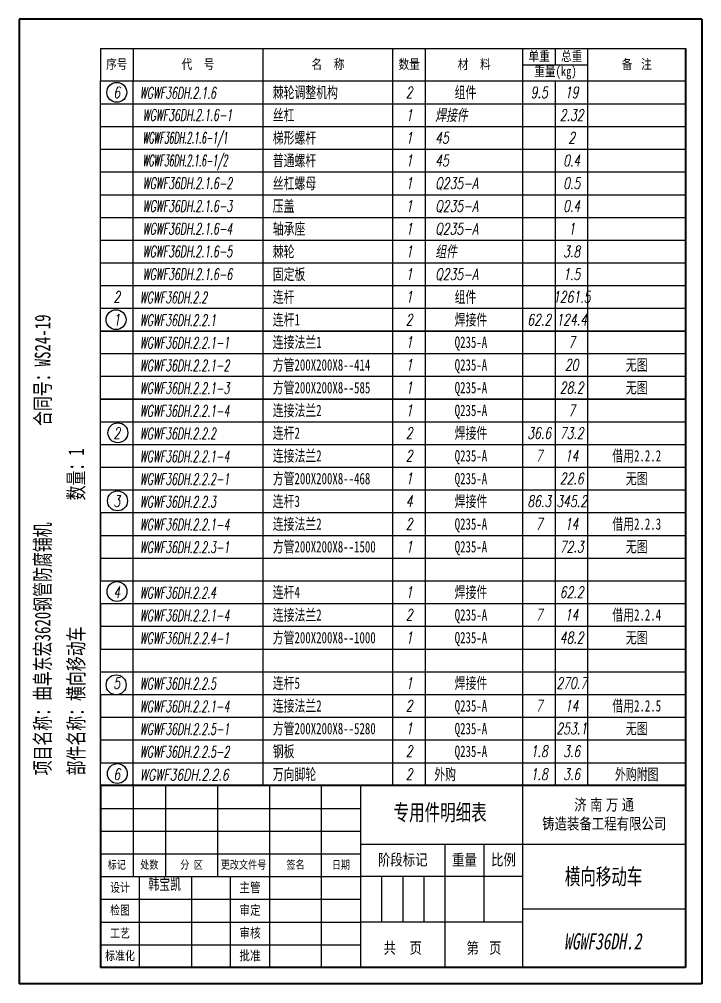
# Model space of a CAD drawing. Header units: millimetres. Extents: x 41246 to 169465, y -141938 to 36614.
# Drawn here: x 151200 to 156450, y -132359 to -124934 of the extents above; entities that cross this region are included whole.
import ezdxf
from ezdxf.enums import TextEntityAlignment as Align

# ---------------------------------------------------------------- set-up
doc = ezdxf.new("R2010")
doc.units = ezdxf.units.MM
doc.layers.add('S', color=7, linetype='Continuous', lineweight=35)
doc.layers.add('粗实线', color=7, linetype='Continuous', lineweight=40)
for name, color, linetype in [('标注层', 3, 'Continuous'), ('标注线', 3, 'Continuous'), ('细实线', 4, 'Continuous')]:
    doc.layers.add(name, color=color, linetype=linetype)
doc.styles.get("Standard").update_dxf_attribs({"font": '', "width": 0.8})
doc.styles.add('文字', font='', dxfattribs={"width": 0.7})
doc.styles.add('标注', font='italic.shx', dxfattribs={"width": 0.7, "bigfont": 'AllInOneBig.shx'})
doc.styles.get('Standard').set_extended_font_data('SimSun')
doc.styles.get('文字').set_extended_font_data('SimSun')

# ---------------------------------------------------------------- blocks, each defined once
blk = doc.blocks.new('明细表头')
for p, q in [((0, 10), (180, 10)), ((0, 10), (0, 0)), ((10, 10), (10, 0)), ((50, 0), (50, 10)), ((90, 0), (90, 10)), ((100, 0), (100, 10)), ((130, 0), (130, 10)), ((140, 5), (140, 10)), ((150, 0), (150, 10)), ((180, 10), (180, 0)), ((130, 5), (150, 5)), ((0, 0), (180, 0))]:
    blk.add_line(p, q)
at = {"char_height": 3, "attachment_point": 5}
for s, insert in [('{\\f\uffbfﾬￌﾣﾤ_GB2312|b0|i0|c134|p49;单重}', (135, 7.5)), ('{\\f\uffbfﾬￌﾣﾤ_GB2312|b0|i0|c134|p49;总重}', (145, 7.5)), ('{\\f\uffbfﾬￌﾣﾤ_GB2312|b0|i0|c134|p49;序号}', (5, 5)), ('{\\f\uffbfﾬￌﾣﾤ_GB2312|b0|i0|c134|p49;代    号}', (30, 5)), ('{\\f\uffbfﾬￌﾣﾤ_GB2312|b0|i0|c134|p49;名    称}', (70, 5)), ('{\\f\uffbfﾬￌﾣﾤ_GB2312|b0|i0|c134|p49;数量}', (95, 5)), ('{\\f\uffbfﾬￌﾣﾤ_GB2312|b0|i0|c134|p49;材    料}', (115, 5)), ('{\\f\uffbfﾬￌﾣﾤ_GB2312|b0|i0|c134|p49;备   注}', (165, 5)), ('{\\f\uffbfﾬￌﾣﾤ_GB2312|b0|i0|c134|p49;重量}(kg)', (140, 2.5))]:
    blk.add_mtext(s, dxfattribs=dict(at, insert=insert))
blk = doc.blocks.new('图栏')
at = {"layer": '粗实线'}
for p, q in [((0, 56), (-180, 56)), ((-180, 56), (-180, 0))]:
    blk.add_line(p, q, dxfattribs=at)
at = {"layer": '细实线'}
for p, q in [((-170, 56), (-170, 28)), ((-160, 56), (-160, 28)), ((-144, 56), (-144, 28)), ((-128, 56), (-128, 0)), ((-112, 0), (-112, 56)), ((-100, 56), (-100, 0)), ((-50, 0), (-50, 56)), ((-180, 49), (-100, 49)), ((-180, 42), (-100, 42)), ((-100, 38), (-50, 38)), ((-74, 38), (-74, 0)), ((-62, 38), (-62, 14)), ((-50, 38), (0, 38)), ((-180, 35), (-100, 35)), ((-180, 28), (-100, 28)), ((-168, 0), (-168, 28)), ((-152, 28), (-152, 0)), ((-140, 0), (-140, 28)), ((-50, 28), (-100, 28)), ((-93.5, 28), (-93.5, 14)), ((-87, 28), (-87, 14)), ((-80.5, 28), (-80.5, 14)), ((-180, 21), (-100, 21)), ((0, 18), (-50, 18)), ((-180, 14), (-100, 14)), ((-50, 14), (-100, 14)), ((-50, 0), (-50, 9)), ((-180, 7), (-100, 7))]:
    blk.add_line(p, q, dxfattribs=at)
at = {"insert": (-165.27, 27.41), "char_height": 3.5, "width": 10.6759, "attachment_point": 1, "style": '文字'}
blk.add_mtext('韩宝凯', dxfattribs=at)
at = {"layer": '细实线', "attachment_point": 5}
for s, insert, char_height, width in [('{\\f\uffbfﾬￌﾣﾤ_GB2312|b0|i0|c134|p49;济 南 万 通\\P铸造装备工程有限公司}', (-25, 47), 3.5, 50), ('{\\f\uffbfﾬￌﾣﾤ_GB2312|b0|i0|c134|p49;标记}', (-175, 31.5), 2.5, 15), ('处数', (-165, 31.5), 2.5, 15), ('分 区', (-152, 31.5), 2.5, 15), ('{\\f\uffbfﾬￌﾣﾤ_GB2312|b0|i0|c134|p49;签名}', (-120, 31.5), 2.5, 15), ('{\\f\uffbfﾬￌﾣﾤ_GB2312|b0|i0|c134|p49;日期}', (-106, 31.5), 2.5, 15), ('{\\f\uffbfﾬￌﾣﾤ_GB2312|b0|i0|c134|p49;阶段标记}', (-87, 33), 3.5, 26), ('{\\f\uffbfﾬￌﾣﾤ_GB2312|b0|i0|c134|p49;重量}', (-68, 33), 3.5, 12), ('比例', (-56, 33), 3.5, 12), ('{\\f\uffbfﾬￌﾣﾤ_GB2312|b0|i0|c134|p49;设计}', (-174, 24.5), 2.8, 10), ('{\\f\uffbfﾬￌﾣﾤ_GB2312|b0|i0|c134|p49;主管}', (-134, 24.5), 3, 10), ('{\\f\uffbfﾬￌﾣﾤ_GB2312|b0|i0|c134|p49;检图}', (-174, 17.5), 2.8, 10), ('{\\f\uffbfﾬￌﾣﾤ_GB2312|b0|i0|c134|p49;审定}', (-134, 17.5), 3, 10), ('{\\f\uffbfﾬￌﾣﾤ_GB2312|b0|i0|c134|p49;工艺}', (-174, 10.5), 2.8, 10), ('{\\f\uffbfﾬￌﾣﾤ_GB2312|b0|i0|c134|p49;审核}', (-134, 10.5), 3, 10), ('{\\f\uffbfﾬￌﾣﾤ_GB2312|b0|i0|c134|p49;共    页}', (-87, 5.82), 3.5, 26), ('{\\f\uffbfﾬￌﾣﾤ_GB2312|b0|i0|c134|p49;第   页}', (-62, 5.82), 3.5, 24), ('{\\fￋￎￌﾣﾤ|b0|i0|c134|p2;标准化}', (-174, 3.5), 2.8, 10), ('{\\f\uffbfﾬￌﾣﾤ_GB2312|b0|i0|c134|p49;批准}', (-134, 3.5), 3, 10)]:
    blk.add_mtext(s, dxfattribs=dict(at, insert=insert, char_height=char_height, width=width))
at = {"layer": '细实线', "insert": (-136, 31.5), "char_height": 2.5, "width": 15, "attachment_point": 5, "line_spacing_factor": 0.8}
blk.add_mtext('{\\fￋￎￌﾣﾤ|b0|i0|c134|p2;更改文件号}', dxfattribs=at)
at = {"layer": '细实线', "width": 0.8, "flags": 8}
for tag, height, p in [('Q', 5, (-75.13, 47.19)), ('名称', 5, (-25.19, 28)), ('姓名', 3, (-159.93, 24.36)), ('DATA', 3, (-146.06, 24.09)), ('KG', 3.5, (-68.19, 21.34)), ('Y', 3.5, (-55.74, 20.78)), ('姓名', 3, (-159.93, 17.36)), ('DATA', 3, (-146.06, 17.09)), ('姓名', 3, (-119.93, 10.36)), ('DATA', 3, (-106.06, 10.09)), ('N', 7, (-25.47, 8.06)), ('Z', 3.5, (-87.28, 5.59)), ('X', 3.5, (-62.27, 5.8)), ('姓名', 3, (-119.93, 3.36)), ('DATA', 3, (-106.06, 3.09))]:
    blk.add_attdef(tag, text='', height=height, dxfattribs=at).set_placement(p, align=Align.MIDDLE_CENTER)
blk = doc.blocks.new('明细表')
for p, q in [((0, 7), (180, 7)), ((0, 0), (0, 7)), ((10, 0), (10, 7)), ((50, 0), (50, 7)), ((90, 0), (90, 7)), ((100, 0), (100, 7)), ((130, 0), (130, 7)), ((140, 0), (140, 7)), ((150, 0), (150, 7)), ((180, 0), (180, 7)), ((0, 0), (180, 0))]:
    blk.add_line(p, q)
at = {"width": 0.7, "flags": 8}
for tag, style, p in [('1', '标注', (5, 3.5)), ('4', '标注', (95, 3.5)), ('6', '标注', (135, 3.5)), ('7', '标注', (145, 3.5)), ('8', '文字', (165, 3.5))]:
    blk.add_attdef(tag, text='', height=3.5, dxfattribs=dict(at, style=style)).set_placement(p, align=Align.MIDDLE_CENTER)
at = {"color": 141, "flags": 8}
for tag, style, width, p in [('2', '标注', 0.6, (13, 3.5)), ('3', '文字', 0.7, (53, 3.5)), ('5', '标注', 0.7, (103, 3.5))]:
    blk.add_attdef(tag, text='', height=3.5, dxfattribs=dict(at, style=style, width=width)).set_placement(p, align=Align.MIDDLE_LEFT)

msp = doc.modelspace()

# ---------------------------------------------------------------- linework, layer by layer
at = {"layer": 'S'}
msp.add_line((156324.5, -128734.3), (156324.5, -129784.3), dxfattribs=at)
at = {"layer": '标注层'}
for p, q in [((151824.6, -130834.3), (151824.6, -125409.3)), ((156324.5, -130659.3), (156324.5, -130134.3))]:
    msp.add_line(p, q, dxfattribs=at)
at = {"layer": '标注线'}
for centre in [(151949.6, -125496.8), (151944, -127247.1), (151958.1, -128117.5), (151955.1, -128641.9), (151951.2, -129339.7), (151944.8, -130058.1), (151954.1, -130741.5)]:
    msp.add_circle(centre, 76.6, dxfattribs=at)
at = {"layer": '粗实线'}
for p, q in [((156449.6, -124934.3), (151199.6, -124934.3)), ((151199.6, -124934.3), (151199.6, -132359.3)), ((156449.6, -124934.3), (156449.6, -132359.3)), ((156449.6, -124934.3), (156449.6, -132359.3)), ((156449.6, -124934.3), (156449.6, -132359.3)), ((156324.6, -125159.3), (156324.6, -132234.3)), ((156324.6, -132234.3), (151824.6, -132234.3)), ((156449.6, -132359.3), (151199.6, -132359.3))]:
    msp.add_line(p, q, dxfattribs=at)
at = {"layer": '细实线'}
for p, q in [((151824.6, -128734.3), (151824.6, -129259.3)), ((151824.6, -128734.3), (151824.6, -129259.3)), ((151824.6, -129434.3), (151824.6, -129784.3)), ((151824.6, -129434.3), (151824.6, -129784.3)), ((151824.5, -130134.3), (151824.5, -130659.3)), ((151824.5, -130134.3), (151824.5, -130659.3))]:
    msp.add_line(p, q, dxfattribs=at)

# ---------------------------------------------------------------- block references
at = {"layer": '标注层', "xscale": 25, "yscale": 25, "zscale": 25}
msp.add_blockref('明细表头', (151824.6, -125409.3), dxfattribs=at)
at = {"layer": '标注层'}
ref = msp.add_blockref('图栏', (156324.6, -132234.3), dxfattribs=dict(at, xscale=25, yscale=25, zscale=25))
ref.add_attrib('名称', '横向移动车', dxfattribs={"layer": '细实线', "height": 125, "style": '文字', "oblique": 0.17453, "width": 0.7, "flags": 8}).set_placement((155694.7, -131534.3), align=Align.MIDDLE_CENTER)
ref.add_attrib('N', 'WGWF36DH.2', dxfattribs={"layer": '细实线', "height": 125, "style": '文字', "oblique": 10, "width": 0.7, "flags": 8}).set_placement((155687.8, -132032.8), align=Align.MIDDLE_CENTER)
ref.add_attrib('材料', '专用件明细表', dxfattribs={"layer": '细实线', "height": 125, "style": '文字', "oblique": 0.17453, "width": 0.7, "flags": 8}).set_placement((154437.2, -131040.2), align=Align.MIDDLE_CENTER)
at = {"layer": '标注线'}
ref = msp.add_blockref('明细表', (151824.6, -125584.3), dxfattribs=dict(at, xscale=24.99999999999974, yscale=24.99999999999974, zscale=24.99999999999974))
ref.add_attrib('1', '6', dxfattribs={"layer": '0', "height": 87.5, "style": '标注', "width": 0.7, "flags": 8}).set_placement((151949.6, -125496.8), align=Align.MIDDLE_CENTER)
ref.add_attrib('2', 'WGWF36DH.2.1.6', dxfattribs={"layer": '0', "color": 141, "height": 87.5, "style": '标注', "width": 0.6, "flags": 8}).set_placement((152127.7, -125501), align=Align.MIDDLE_LEFT)
ref.add_attrib('3', '棘轮调整机构', dxfattribs={"layer": '0', "color": 141, "height": 87.5, "style": '文字', "width": 0.7, "flags": 8}).set_placement((153149.6, -125496.8), align=Align.MIDDLE_LEFT)
ref.add_attrib('4', '2', dxfattribs={"layer": '0', "height": 87.5, "style": '标注', "width": 0.7, "flags": 8}).set_placement((154199.6, -125496.8), align=Align.MIDDLE_CENTER)
ref.add_attrib('5', '组件', dxfattribs={"layer": '0', "color": 141, "height": 87.5, "style": '文字', "width": 0.7, "flags": 8}).set_placement((154549.1, -125496.8), align=Align.MIDDLE_LEFT)
ref.add_attrib('6', '9.5', dxfattribs={"layer": '0', "height": 87.5, "style": '标注', "width": 0.7, "flags": 8}).set_placement((155199.6, -125496.8), align=Align.MIDDLE_CENTER)
ref.add_attrib('7', '19', dxfattribs={"layer": '0', "height": 87.5, "style": '标注', "width": 0.7, "flags": 8}).set_placement((155449.6, -125496.8), align=Align.MIDDLE_CENTER)
ref = msp.add_blockref('明细表', (151824.6, -127159.6), dxfattribs=dict(at, xscale=24.99999992873444, yscale=24.99999992873444, zscale=24.99999992873444))
ref.add_attrib('1', '2', dxfattribs={"layer": '0', "height": 87.5, "style": '标注', "width": 0.7, "flags": 8}).set_placement((151949.6, -127072.1), align=Align.MIDDLE_CENTER)
ref.add_attrib('2', 'WGWF36DH.2.2', dxfattribs={"layer": '0', "color": 141, "height": 87.5, "style": '标注', "width": 0.6, "flags": 8}).set_placement((152127.7, -127076.4), align=Align.MIDDLE_LEFT)
ref.add_attrib('3', '连杆', dxfattribs={"layer": '0', "color": 141, "height": 87.5, "style": '文字', "width": 0.7, "flags": 8}).set_placement((153149.6, -127072.1), align=Align.MIDDLE_LEFT)
ref.add_attrib('4', '1', dxfattribs={"layer": '0', "height": 87.5, "style": '标注', "width": 0.7, "flags": 8}).set_placement((154199.6, -127072.1), align=Align.MIDDLE_CENTER)
ref.add_attrib('5', '组件', dxfattribs={"layer": '0', "color": 141, "height": 87.5, "style": '文字', "width": 0.7, "flags": 8}).set_placement((154549.1, -127072.1), align=Align.MIDDLE_LEFT)
ref.add_attrib('7', '1261.5', dxfattribs={"layer": '0', "height": 87.5, "style": '标注', "width": 0.7, "flags": 8}).set_placement((155449.6, -127072.1), align=Align.MIDDLE_CENTER)
ref = msp.add_blockref('明细表', (151824.6, -127334.6), dxfattribs=dict(at, xscale=24.99987500061979, yscale=24.99987500061979, zscale=24.99987500061979))
ref.add_attrib('1', '1', dxfattribs={"layer": '0', "height": 87.5, "style": '标注', "width": 0.7, "flags": 8}).set_placement((151949.6, -127247.1), align=Align.MIDDLE_CENTER)
ref.add_attrib('2', 'WGWF36DH.2.2.1', dxfattribs={"layer": '0', "color": 141, "height": 87.5, "style": '标注', "width": 0.6, "flags": 8}).set_placement((152127.7, -127251.4), align=Align.MIDDLE_LEFT)
ref.add_attrib('3', '连杆1', dxfattribs={"layer": '0', "color": 141, "height": 87.5, "style": '文字', "width": 0.7, "flags": 8}).set_placement((153149.6, -127247.1), align=Align.MIDDLE_LEFT)
ref.add_attrib('4', '2', dxfattribs={"layer": '0', "height": 87.5, "style": '标注', "width": 0.7, "flags": 8}).set_placement((154199.6, -127247.1), align=Align.MIDDLE_CENTER)
ref.add_attrib('5', '焊接件', dxfattribs={"layer": '0', "color": 141, "height": 87.5, "style": '文字', "width": 0.7, "flags": 8}).set_placement((154549.1, -127247.1), align=Align.MIDDLE_LEFT)
ref.add_attrib('6', '62.2', dxfattribs={"layer": '0', "height": 87.5, "style": '标注', "width": 0.7, "flags": 8}).set_placement((155199.6, -127247.1), align=Align.MIDDLE_CENTER)
ref.add_attrib('7', '124.4', dxfattribs={"layer": '0', "height": 87.5, "style": '标注', "width": 0.7, "flags": 8}).set_placement((155449.6, -127247.1), align=Align.MIDDLE_CENTER)
ref = msp.add_blockref('明细表', (151824.5, -127507.8), dxfattribs=dict(at, xscale=25.00000000000046, yscale=25.00000000000046, zscale=25.00000000000046))
ref.add_attrib('2', 'WGWF36DH.2.2.1-1', dxfattribs={"layer": '0', "color": 141, "height": 87.5, "style": '标注', "width": 0.6, "flags": 8}).set_placement((152127.7, -127424.6), align=Align.MIDDLE_LEFT)
ref.add_attrib('3', '连接法兰1', dxfattribs={"layer": '0', "color": 141, "height": 87.5, "style": '文字', "width": 0.7, "flags": 8}).set_placement((153149.5, -127420.3), align=Align.MIDDLE_LEFT)
ref.add_attrib('4', '1', dxfattribs={"layer": '0', "height": 87.5, "style": '标注', "width": 0.7, "flags": 8}).set_placement((154199.5, -127420.3), align=Align.MIDDLE_CENTER)
ref.add_attrib('5', 'Q235-A', dxfattribs={"layer": '0', "color": 141, "height": 87.5, "style": '文字', "width": 0.7, "flags": 8}).set_placement((154549.1, -127420.3), align=Align.MIDDLE_LEFT)
ref.add_attrib('7', '7', dxfattribs={"layer": '0', "height": 87.5, "style": '标注', "width": 0.7, "flags": 8}).set_placement((155449.5, -127420.3), align=Align.MIDDLE_CENTER)
ref = msp.add_blockref('明细表', (151824.5, -127682.8), dxfattribs=dict(at, xscale=25.00000000000046, yscale=25.00000000000046, zscale=25.00000000000046))
ref.add_attrib('2', 'WGWF36DH.2.2.1-2', dxfattribs={"layer": '0', "color": 141, "height": 87.5, "style": '标注', "width": 0.6, "flags": 8}).set_placement((152127.7, -127599.6), align=Align.MIDDLE_LEFT)
ref.add_attrib('3', '方管200X200X8--414', dxfattribs={"layer": '0', "color": 141, "height": 87.5, "style": '文字', "width": 0.7, "flags": 8}).set_placement((153149.5, -127595.3), align=Align.MIDDLE_LEFT)
ref.add_attrib('4', '1', dxfattribs={"layer": '0', "height": 87.5, "style": '标注', "width": 0.7, "flags": 8}).set_placement((154199.5, -127595.3), align=Align.MIDDLE_CENTER)
ref.add_attrib('5', 'Q235-A', dxfattribs={"layer": '0', "color": 141, "height": 87.5, "style": '文字', "width": 0.7, "flags": 8}).set_placement((154549.1, -127595.3), align=Align.MIDDLE_LEFT)
ref.add_attrib('7', '20', dxfattribs={"layer": '0', "height": 87.5, "style": '标注', "width": 0.7, "flags": 8}).set_placement((155449.5, -127595.3), align=Align.MIDDLE_CENTER)
ref.add_attrib('8', '无图', dxfattribs={"layer": '0', "height": 87.5, "style": '文字', "width": 0.7, "flags": 8}).set_placement((155949.5, -127595.3), align=Align.MIDDLE_CENTER)
ref = msp.add_blockref('明细表', (151824.6, -127857.8), dxfattribs=dict(at, xscale=25.00000000000046, yscale=25.00000000000046, zscale=25.00000000000046))
ref.add_attrib('2', 'WGWF36DH.2.2.1-3', dxfattribs={"layer": '0', "color": 141, "height": 87.5, "style": '标注', "width": 0.6, "flags": 8}).set_placement((152127.7, -127774.6), align=Align.MIDDLE_LEFT)
ref.add_attrib('3', '方管200X200X8--585', dxfattribs={"layer": '0', "color": 141, "height": 87.5, "style": '文字', "width": 0.7, "flags": 8}).set_placement((153149.6, -127770.3), align=Align.MIDDLE_LEFT)
ref.add_attrib('4', '1', dxfattribs={"layer": '0', "height": 87.5, "style": '标注', "width": 0.7, "flags": 8}).set_placement((154199.6, -127770.3), align=Align.MIDDLE_CENTER)
ref.add_attrib('5', 'Q235-A', dxfattribs={"layer": '0', "color": 141, "height": 87.5, "style": '文字', "width": 0.7, "flags": 8}).set_placement((154549.1, -127770.3), align=Align.MIDDLE_LEFT)
ref.add_attrib('7', '28.2', dxfattribs={"layer": '0', "height": 87.5, "style": '标注', "width": 0.7, "flags": 8}).set_placement((155449.6, -127770.3), align=Align.MIDDLE_CENTER)
ref.add_attrib('8', '无图', dxfattribs={"layer": '0', "height": 87.5, "style": '文字', "width": 0.7, "flags": 8}).set_placement((155949.6, -127770.3), align=Align.MIDDLE_CENTER)
ref = msp.add_blockref('明细表', (151824.6, -128032.8), dxfattribs=dict(at, xscale=24.99999999999999, yscale=24.99999999999999, zscale=24.99999999999999))
ref.add_attrib('2', 'WGWF36DH.2.2.1-4', dxfattribs={"layer": '0', "color": 141, "height": 87.5, "style": '标注', "width": 0.6, "flags": 8}).set_placement((152127.7, -127949.6), align=Align.MIDDLE_LEFT)
ref.add_attrib('3', '连接法兰2', dxfattribs={"layer": '0', "color": 141, "height": 87.5, "style": '文字', "width": 0.7, "flags": 8}).set_placement((153149.6, -127945.3), align=Align.MIDDLE_LEFT)
ref.add_attrib('4', '1', dxfattribs={"layer": '0', "height": 87.5, "style": '标注', "width": 0.7, "flags": 8}).set_placement((154199.6, -127945.3), align=Align.MIDDLE_CENTER)
ref.add_attrib('5', 'Q235-A', dxfattribs={"layer": '0', "color": 141, "height": 87.5, "style": '文字', "width": 0.7, "flags": 8}).set_placement((154549.1, -127945.3), align=Align.MIDDLE_LEFT)
ref.add_attrib('7', '7', dxfattribs={"layer": '0', "height": 87.5, "style": '标注', "width": 0.7, "flags": 8}).set_placement((155449.6, -127945.3), align=Align.MIDDLE_CENTER)
ref = msp.add_blockref('明细表', (151824.6, -128207.5), dxfattribs=dict(at, xscale=24.99987500061979, yscale=24.99987500061979, zscale=24.99987500061979))
ref.add_attrib('1', '2', dxfattribs={"layer": '0', "height": 87.5, "style": '标注', "width": 0.7, "flags": 8}).set_placement((151949.6, -128120), align=Align.MIDDLE_CENTER)
ref.add_attrib('2', 'WGWF36DH.2.2.2', dxfattribs={"layer": '0', "color": 141, "height": 87.5, "style": '标注', "width": 0.6, "flags": 8}).set_placement((152127.7, -128124.2), align=Align.MIDDLE_LEFT)
ref.add_attrib('3', '连杆2', dxfattribs={"layer": '0', "color": 141, "height": 87.5, "style": '文字', "width": 0.7, "flags": 8}).set_placement((153149.6, -128120), align=Align.MIDDLE_LEFT)
ref.add_attrib('4', '2', dxfattribs={"layer": '0', "height": 87.5, "style": '标注', "width": 0.7, "flags": 8}).set_placement((154199.6, -128120), align=Align.MIDDLE_CENTER)
ref.add_attrib('5', '焊接件', dxfattribs={"layer": '0', "color": 141, "height": 87.5, "style": '文字', "width": 0.7, "flags": 8}).set_placement((154549.1, -128120), align=Align.MIDDLE_LEFT)
ref.add_attrib('6', '36.6', dxfattribs={"layer": '0', "height": 87.5, "style": '标注', "width": 0.7, "flags": 8}).set_placement((155199.6, -128120), align=Align.MIDDLE_CENTER)
ref.add_attrib('7', '73.2', dxfattribs={"layer": '0', "height": 87.5, "style": '标注', "width": 0.7, "flags": 8}).set_placement((155449.6, -128120), align=Align.MIDDLE_CENTER)
ref = msp.add_blockref('明细表', (151824.6, -128382.5), dxfattribs=dict(at, xscale=24.99987500061979, yscale=24.99987500061979, zscale=24.99987500061979))
ref.add_attrib('2', 'WGWF36DH.2.2.1-4', dxfattribs={"layer": '0', "color": 141, "height": 87.5, "style": '标注', "width": 0.6, "flags": 8}).set_placement((152127.7, -128299.2), align=Align.MIDDLE_LEFT)
ref.add_attrib('3', '连接法兰2', dxfattribs={"layer": '0', "color": 141, "height": 87.5, "style": '文字', "width": 0.7, "flags": 8}).set_placement((153149.6, -128295), align=Align.MIDDLE_LEFT)
ref.add_attrib('4', '2', dxfattribs={"layer": '0', "height": 87.5, "style": '标注', "width": 0.7, "flags": 8}).set_placement((154199.6, -128295), align=Align.MIDDLE_CENTER)
ref.add_attrib('5', 'Q235-A', dxfattribs={"layer": '0', "color": 141, "height": 87.5, "style": '文字', "width": 0.7, "flags": 8}).set_placement((154549.1, -128295), align=Align.MIDDLE_LEFT)
ref.add_attrib('6', '7', dxfattribs={"layer": '0', "height": 87.5, "style": '标注', "width": 0.7, "flags": 8}).set_placement((155199.6, -128295), align=Align.MIDDLE_CENTER)
ref.add_attrib('7', '14', dxfattribs={"layer": '0', "height": 87.5, "style": '标注', "width": 0.7, "flags": 8}).set_placement((155449.6, -128295), align=Align.MIDDLE_CENTER)
ref.add_attrib('8', '借用2.2.2', dxfattribs={"layer": '0', "height": 87.5, "style": '文字', "width": 0.7, "flags": 8}).set_placement((155949.6, -128295), align=Align.MIDDLE_CENTER)
ref = msp.add_blockref('明细表', (151824.6, -128557.5), dxfattribs=dict(at, xscale=24.99987500061979, yscale=24.99987500061979, zscale=24.99987500061979))
ref.add_attrib('2', 'WGWF36DH.2.2.2-1', dxfattribs={"layer": '0', "color": 141, "height": 87.5, "style": '标注', "width": 0.6, "flags": 8}).set_placement((152127.7, -128474.2), align=Align.MIDDLE_LEFT)
ref.add_attrib('3', '方管200X200X8--468', dxfattribs={"layer": '0', "color": 141, "height": 87.5, "style": '文字', "width": 0.7, "flags": 8}).set_placement((153149.6, -128470), align=Align.MIDDLE_LEFT)
ref.add_attrib('4', '1', dxfattribs={"layer": '0', "height": 87.5, "style": '标注', "width": 0.7, "flags": 8}).set_placement((154199.6, -128470), align=Align.MIDDLE_CENTER)
ref.add_attrib('5', 'Q235-A', dxfattribs={"layer": '0', "color": 141, "height": 87.5, "style": '文字', "width": 0.7, "flags": 8}).set_placement((154549.1, -128470), align=Align.MIDDLE_LEFT)
ref.add_attrib('7', '22.6', dxfattribs={"layer": '0', "height": 87.5, "style": '标注', "width": 0.7, "flags": 8}).set_placement((155449.6, -128470), align=Align.MIDDLE_CENTER)
ref.add_attrib('8', '无图', dxfattribs={"layer": '0', "height": 87.5, "style": '文字', "width": 0.7, "flags": 8}).set_placement((155949.6, -128470), align=Align.MIDDLE_CENTER)
ref = msp.add_blockref('明细表', (151824.6, -128732.5), dxfattribs=dict(at, xscale=24.99987500061979, yscale=24.99987500061979, zscale=24.99987500061979))
ref.add_attrib('1', '3', dxfattribs={"layer": '0', "height": 87.5, "style": '标注', "width": 0.7, "flags": 8}).set_placement((151949.6, -128645), align=Align.MIDDLE_CENTER)
ref.add_attrib('2', 'WGWF36DH.2.2.3', dxfattribs={"layer": '0', "color": 141, "height": 87.5, "style": '标注', "width": 0.6, "flags": 8}).set_placement((152127.7, -128649.2), align=Align.MIDDLE_LEFT)
ref.add_attrib('3', '连杆3', dxfattribs={"layer": '0', "color": 141, "height": 87.5, "style": '文字', "width": 0.7, "flags": 8}).set_placement((153149.6, -128645), align=Align.MIDDLE_LEFT)
ref.add_attrib('4', '4', dxfattribs={"layer": '0', "height": 87.5, "style": '标注', "width": 0.7, "flags": 8}).set_placement((154199.6, -128645), align=Align.MIDDLE_CENTER)
ref.add_attrib('5', '焊接件', dxfattribs={"layer": '0', "color": 141, "height": 87.5, "style": '文字', "width": 0.7, "flags": 8}).set_placement((154549.1, -128645), align=Align.MIDDLE_LEFT)
ref.add_attrib('6', '86.3', dxfattribs={"layer": '0', "height": 87.5, "style": '标注', "width": 0.7, "flags": 8}).set_placement((155199.6, -128645), align=Align.MIDDLE_CENTER)
ref.add_attrib('7', '345.2', dxfattribs={"layer": '0', "height": 87.5, "style": '标注', "width": 0.7, "flags": 8}).set_placement((155449.6, -128645), align=Align.MIDDLE_CENTER)
ref = msp.add_blockref('明细表', (151824.6, -128907.5), dxfattribs=dict(at, xscale=24.99987500061979, yscale=24.99987500061979, zscale=24.99987500061979))
ref.add_attrib('2', 'WGWF36DH.2.2.1-4', dxfattribs={"layer": '0', "color": 141, "height": 87.5, "style": '标注', "width": 0.6, "flags": 8}).set_placement((152127.7, -128824.2), align=Align.MIDDLE_LEFT)
ref.add_attrib('3', '连接法兰2', dxfattribs={"layer": '0', "color": 141, "height": 87.5, "style": '文字', "width": 0.7, "flags": 8}).set_placement((153149.6, -128820), align=Align.MIDDLE_LEFT)
ref.add_attrib('4', '2', dxfattribs={"layer": '0', "height": 87.5, "style": '标注', "width": 0.7, "flags": 8}).set_placement((154199.6, -128820), align=Align.MIDDLE_CENTER)
ref.add_attrib('5', 'Q235-A', dxfattribs={"layer": '0', "color": 141, "height": 87.5, "style": '文字', "width": 0.7, "flags": 8}).set_placement((154549.1, -128820), align=Align.MIDDLE_LEFT)
ref.add_attrib('6', '7', dxfattribs={"layer": '0', "height": 87.5, "style": '标注', "width": 0.7, "flags": 8}).set_placement((155199.6, -128820), align=Align.MIDDLE_CENTER)
ref.add_attrib('7', '14', dxfattribs={"layer": '0', "height": 87.5, "style": '标注', "width": 0.7, "flags": 8}).set_placement((155449.6, -128820), align=Align.MIDDLE_CENTER)
ref.add_attrib('8', '借用2.2.3', dxfattribs={"layer": '0', "height": 87.5, "style": '文字', "width": 0.7, "flags": 8}).set_placement((155949.6, -128820), align=Align.MIDDLE_CENTER)
ref = msp.add_blockref('明细表', (151824.6, -129082.5), dxfattribs=dict(at, xscale=24.99987500061979, yscale=24.99987500061979, zscale=24.99987500061979))
ref.add_attrib('2', 'WGWF36DH.2.2.3-1', dxfattribs={"layer": '0', "color": 141, "height": 87.5, "style": '标注', "width": 0.6, "flags": 8}).set_placement((152127.7, -128999.2), align=Align.MIDDLE_LEFT)
ref.add_attrib('3', '方管200X200X8--1500', dxfattribs={"layer": '0', "color": 141, "height": 87.5, "style": '文字', "width": 0.7, "flags": 8}).set_placement((153149.6, -128995), align=Align.MIDDLE_LEFT)
ref.add_attrib('4', '1', dxfattribs={"layer": '0', "height": 87.5, "style": '标注', "width": 0.7, "flags": 8}).set_placement((154199.6, -128995), align=Align.MIDDLE_CENTER)
ref.add_attrib('5', 'Q235-A', dxfattribs={"layer": '0', "color": 141, "height": 87.5, "style": '文字', "width": 0.7, "flags": 8}).set_placement((154549.1, -128995), align=Align.MIDDLE_LEFT)
ref.add_attrib('7', '72.3', dxfattribs={"layer": '0', "height": 87.5, "style": '标注', "width": 0.7, "flags": 8}).set_placement((155449.6, -128995), align=Align.MIDDLE_CENTER)
ref.add_attrib('8', '无图', dxfattribs={"layer": '0', "height": 87.5, "style": '文字', "width": 0.7, "flags": 8}).set_placement((155949.6, -128995), align=Align.MIDDLE_CENTER)
ref = msp.add_blockref('明细表', (151824.6, -129432.5), dxfattribs=dict(at, xscale=24.99987500061979, yscale=24.99987500061979, zscale=24.99987500061979))
ref.add_attrib('1', '4', dxfattribs={"layer": '0', "height": 87.5, "style": '标注', "width": 0.7, "flags": 8}).set_placement((151949.6, -129345), align=Align.MIDDLE_CENTER)
ref.add_attrib('2', 'WGWF36DH.2.2.4', dxfattribs={"layer": '0', "color": 141, "height": 87.5, "style": '标注', "width": 0.6, "flags": 8}).set_placement((152127.7, -129349.2), align=Align.MIDDLE_LEFT)
ref.add_attrib('3', '连杆4', dxfattribs={"layer": '0', "color": 141, "height": 87.5, "style": '文字', "width": 0.7, "flags": 8}).set_placement((153149.6, -129345), align=Align.MIDDLE_LEFT)
ref.add_attrib('4', '1', dxfattribs={"layer": '0', "height": 87.5, "style": '标注', "width": 0.7, "flags": 8}).set_placement((154199.6, -129345), align=Align.MIDDLE_CENTER)
ref.add_attrib('5', '焊接件', dxfattribs={"layer": '0', "color": 141, "height": 87.5, "style": '文字', "width": 0.7, "flags": 8}).set_placement((154549.1, -129345), align=Align.MIDDLE_LEFT)
ref.add_attrib('7', '62.2', dxfattribs={"layer": '0', "height": 87.5, "style": '标注', "width": 0.7, "flags": 8}).set_placement((155449.6, -129345), align=Align.MIDDLE_CENTER)
ref = msp.add_blockref('明细表', (151824.6, -129607.5), dxfattribs=dict(at, xscale=24.99987500061979, yscale=24.99987500061979, zscale=24.99987500061979))
ref.add_attrib('2', 'WGWF36DH.2.2.1-4', dxfattribs={"layer": '0', "color": 141, "height": 87.5, "style": '标注', "width": 0.6, "flags": 8}).set_placement((152127.7, -129524.2), align=Align.MIDDLE_LEFT)
ref.add_attrib('3', '连接法兰2', dxfattribs={"layer": '0', "color": 141, "height": 87.5, "style": '文字', "width": 0.7, "flags": 8}).set_placement((153149.6, -129520), align=Align.MIDDLE_LEFT)
ref.add_attrib('4', '2', dxfattribs={"layer": '0', "height": 87.5, "style": '标注', "width": 0.7, "flags": 8}).set_placement((154199.6, -129520), align=Align.MIDDLE_CENTER)
ref.add_attrib('5', 'Q235-A', dxfattribs={"layer": '0', "color": 141, "height": 87.5, "style": '文字', "width": 0.7, "flags": 8}).set_placement((154549.1, -129520), align=Align.MIDDLE_LEFT)
ref.add_attrib('6', '7', dxfattribs={"layer": '0', "height": 87.5, "style": '标注', "width": 0.7, "flags": 8}).set_placement((155199.6, -129520), align=Align.MIDDLE_CENTER)
ref.add_attrib('7', '14', dxfattribs={"layer": '0', "height": 87.5, "style": '标注', "width": 0.7, "flags": 8}).set_placement((155449.6, -129520), align=Align.MIDDLE_CENTER)
ref.add_attrib('8', '借用2.2.4', dxfattribs={"layer": '0', "height": 87.5, "style": '文字', "width": 0.7, "flags": 8}).set_placement((155949.6, -129520), align=Align.MIDDLE_CENTER)
ref = msp.add_blockref('明细表', (151824.6, -129782.5), dxfattribs=dict(at, xscale=24.99987500061979, yscale=24.99987500061979, zscale=24.99987500061979))
ref.add_attrib('2', 'WGWF36DH.2.2.4-1', dxfattribs={"layer": '0', "color": 141, "height": 87.5, "style": '标注', "width": 0.6, "flags": 8}).set_placement((152127.7, -129699.2), align=Align.MIDDLE_LEFT)
ref.add_attrib('3', '方管200X200X8--1000', dxfattribs={"layer": '0', "color": 141, "height": 87.5, "style": '文字', "width": 0.7, "flags": 8}).set_placement((153149.6, -129695), align=Align.MIDDLE_LEFT)
ref.add_attrib('4', '1', dxfattribs={"layer": '0', "height": 87.5, "style": '标注', "width": 0.7, "flags": 8}).set_placement((154199.6, -129695), align=Align.MIDDLE_CENTER)
ref.add_attrib('5', 'Q235-A', dxfattribs={"layer": '0', "color": 141, "height": 87.5, "style": '文字', "width": 0.7, "flags": 8}).set_placement((154549.1, -129695), align=Align.MIDDLE_LEFT)
ref.add_attrib('7', '48.2', dxfattribs={"layer": '0', "height": 87.5, "style": '标注', "width": 0.7, "flags": 8}).set_placement((155449.6, -129695), align=Align.MIDDLE_CENTER)
ref.add_attrib('8', '无图', dxfattribs={"layer": '0', "height": 87.5, "style": '文字', "width": 0.7, "flags": 8}).set_placement((155949.6, -129695), align=Align.MIDDLE_CENTER)
ref = msp.add_blockref('明细表', (151824.6, -130132.5), dxfattribs=dict(at, xscale=24.99987500061979, yscale=24.99987500061979, zscale=24.99987500061979))
ref.add_attrib('1', '5', dxfattribs={"layer": '0', "height": 87.5, "style": '标注', "width": 0.7, "flags": 8}).set_placement((151949.6, -130045), align=Align.MIDDLE_CENTER)
ref.add_attrib('2', 'WGWF36DH.2.2.5', dxfattribs={"layer": '0', "color": 141, "height": 87.5, "style": '标注', "width": 0.6, "flags": 8}).set_placement((152127.7, -130049.2), align=Align.MIDDLE_LEFT)
ref.add_attrib('3', '连杆5', dxfattribs={"layer": '0', "color": 141, "height": 87.5, "style": '文字', "width": 0.7, "flags": 8}).set_placement((153149.6, -130045), align=Align.MIDDLE_LEFT)
ref.add_attrib('4', '1', dxfattribs={"layer": '0', "height": 87.5, "style": '标注', "width": 0.7, "flags": 8}).set_placement((154199.6, -130045), align=Align.MIDDLE_CENTER)
ref.add_attrib('5', '焊接件', dxfattribs={"layer": '0', "color": 141, "height": 87.5, "style": '文字', "width": 0.7, "flags": 8}).set_placement((154549.1, -130045), align=Align.MIDDLE_LEFT)
ref.add_attrib('7', '270.7', dxfattribs={"layer": '0', "height": 87.5, "style": '标注', "width": 0.7, "flags": 8}).set_placement((155449.6, -130045), align=Align.MIDDLE_CENTER)
ref = msp.add_blockref('明细表', (151824.6, -130307.5), dxfattribs=dict(at, xscale=24.99987500061979, yscale=24.99987500061979, zscale=24.99987500061979))
ref.add_attrib('2', 'WGWF36DH.2.2.1-4', dxfattribs={"layer": '0', "color": 141, "height": 87.5, "style": '标注', "width": 0.6, "flags": 8}).set_placement((152127.7, -130224.2), align=Align.MIDDLE_LEFT)
ref.add_attrib('3', '连接法兰2', dxfattribs={"layer": '0', "color": 141, "height": 87.5, "style": '文字', "width": 0.7, "flags": 8}).set_placement((153149.6, -130220), align=Align.MIDDLE_LEFT)
ref.add_attrib('4', '2', dxfattribs={"layer": '0', "height": 87.5, "style": '标注', "width": 0.7, "flags": 8}).set_placement((154199.6, -130220), align=Align.MIDDLE_CENTER)
ref.add_attrib('5', 'Q235-A', dxfattribs={"layer": '0', "color": 141, "height": 87.5, "style": '文字', "width": 0.7, "flags": 8}).set_placement((154549.1, -130220), align=Align.MIDDLE_LEFT)
ref.add_attrib('6', '7', dxfattribs={"layer": '0', "height": 87.5, "style": '标注', "width": 0.7, "flags": 8}).set_placement((155199.6, -130220), align=Align.MIDDLE_CENTER)
ref.add_attrib('7', '14', dxfattribs={"layer": '0', "height": 87.5, "style": '标注', "width": 0.7, "flags": 8}).set_placement((155449.6, -130220), align=Align.MIDDLE_CENTER)
ref.add_attrib('8', '借用2.2.5', dxfattribs={"layer": '0', "height": 87.5, "style": '文字', "width": 0.7, "flags": 8}).set_placement((155949.6, -130220), align=Align.MIDDLE_CENTER)
ref = msp.add_blockref('明细表', (151824.6, -130482.5), dxfattribs=dict(at, xscale=24.99987500061979, yscale=24.99987500061979, zscale=24.99987500061979))
ref.add_attrib('2', 'WGWF36DH.2.2.5-1', dxfattribs={"layer": '0', "color": 141, "height": 87.5, "style": '标注', "width": 0.6, "flags": 8}).set_placement((152127.7, -130399.2), align=Align.MIDDLE_LEFT)
ref.add_attrib('3', '方管200X200X8--5280', dxfattribs={"layer": '0', "color": 141, "height": 87.5, "style": '文字', "width": 0.7, "flags": 8}).set_placement((153149.6, -130395), align=Align.MIDDLE_LEFT)
ref.add_attrib('4', '1', dxfattribs={"layer": '0', "height": 87.5, "style": '标注', "width": 0.7, "flags": 8}).set_placement((154199.6, -130395), align=Align.MIDDLE_CENTER)
ref.add_attrib('5', 'Q235-A', dxfattribs={"layer": '0', "color": 141, "height": 87.5, "style": '文字', "width": 0.7, "flags": 8}).set_placement((154549.1, -130395), align=Align.MIDDLE_LEFT)
ref.add_attrib('7', '253.1', dxfattribs={"layer": '0', "height": 87.5, "style": '标注', "width": 0.7, "flags": 8}).set_placement((155449.6, -130395), align=Align.MIDDLE_CENTER)
ref.add_attrib('8', '无图', dxfattribs={"layer": '0', "height": 87.5, "style": '文字', "width": 0.7, "flags": 8}).set_placement((155949.6, -130395), align=Align.MIDDLE_CENTER)
ref = msp.add_blockref('明细表', (151824.6, -130657.5), dxfattribs=dict(at, xscale=24.99987500061979, yscale=24.99987500061979, zscale=24.99987500061979))
ref.add_attrib('2', 'WGWF36DH.2.2.5-2', dxfattribs={"layer": '0', "color": 141, "height": 87.5, "style": '标注', "width": 0.6, "flags": 8}).set_placement((152127.7, -130574.2), align=Align.MIDDLE_LEFT)
ref.add_attrib('3', '钢板', dxfattribs={"layer": '0', "color": 141, "height": 87.5, "style": '文字', "width": 0.7, "flags": 8}).set_placement((153149.6, -130570), align=Align.MIDDLE_LEFT)
ref.add_attrib('4', '2', dxfattribs={"layer": '0', "height": 87.5, "style": '标注', "width": 0.7, "flags": 8}).set_placement((154199.6, -130570), align=Align.MIDDLE_CENTER)
ref.add_attrib('5', 'Q235-A', dxfattribs={"layer": '0', "color": 141, "height": 87.5, "style": '文字', "width": 0.7, "flags": 8}).set_placement((154549.1, -130570), align=Align.MIDDLE_LEFT)
ref.add_attrib('6', '1.8', dxfattribs={"layer": '0', "height": 87.5, "style": '标注', "width": 0.7, "flags": 8}).set_placement((155199.6, -130570), align=Align.MIDDLE_CENTER)
ref.add_attrib('7', '3.6', dxfattribs={"layer": '0', "height": 87.5, "style": '标注', "width": 0.7, "flags": 8}).set_placement((155449.6, -130570), align=Align.MIDDLE_CENTER)
ref = msp.add_blockref('明细表', (151824.6, -130834.3), dxfattribs=dict(at, xscale=24.99987500061979, yscale=24.99987500061979, zscale=24.99987500061979))
ref.add_attrib('1', '6', dxfattribs={"layer": '0', "height": 87.5, "style": '标注', "width": 0.7, "flags": 8}).set_placement((151949.6, -130746.8), align=Align.MIDDLE_CENTER)
ref.add_attrib('2', 'WGWF36DH.2.2.6', dxfattribs={"layer": '0', "color": 141, "height": 87.5, "style": '标注', "width": 0.7, "flags": 8}).set_placement((152127.7, -130751), align=Align.MIDDLE_LEFT)
ref.add_attrib('3', '万向脚轮', dxfattribs={"layer": '0', "color": 141, "height": 87.5, "style": '文字', "width": 0.7, "flags": 8}).set_placement((153149.6, -130746.8), align=Align.MIDDLE_LEFT)
ref.add_attrib('4', '2', dxfattribs={"layer": '0', "height": 87.5, "style": '标注', "width": 0.7, "flags": 8}).set_placement((154199.6, -130746.8), align=Align.MIDDLE_CENTER)
ref.add_attrib('5', '外购', dxfattribs={"layer": '0', "color": 141, "height": 87.5, "style": '文字', "width": 0.7, "flags": 8}).set_placement((154392.1, -130746.8), align=Align.MIDDLE_LEFT)
ref.add_attrib('6', '1.8', dxfattribs={"layer": '0', "height": 87.5, "style": '标注', "width": 0.7, "flags": 8}).set_placement((155199.6, -130746.8), align=Align.MIDDLE_CENTER)
ref.add_attrib('7', '3.6', dxfattribs={"layer": '0', "height": 87.5, "style": '标注', "width": 0.7, "flags": 8}).set_placement((155449.6, -130746.8), align=Align.MIDDLE_CENTER)
ref.add_attrib('8', '外购附图', dxfattribs={"layer": '0', "height": 87.5, "style": '文字', "width": 0.7, "flags": 8}).set_placement((155949.6, -130746.8), align=Align.MIDDLE_CENTER)
at = {"layer": '细实线'}
ref = msp.add_blockref('明细表', (151824.6, -125759.3), dxfattribs=dict(at, xscale=24.99999999999968, yscale=24.99999999999968, zscale=24.99999999999968))
ref.add_attrib('2', 'WGWF36DH.2.1.6-1', dxfattribs={"layer": '0', "color": 141, "height": 87.5, "style": '标注', "width": 0.6, "flags": 8}).set_placement((152149.6, -125671.8), align=Align.MIDDLE_LEFT)
ref.add_attrib('3', '丝杠', dxfattribs={"layer": '0', "color": 141, "height": 87.5, "style": '文字', "width": 0.7, "flags": 8}).set_placement((153149.6, -125671.8), align=Align.MIDDLE_LEFT)
ref.add_attrib('4', '1', dxfattribs={"layer": '0', "height": 87.5, "style": '标注', "width": 0.7, "flags": 8}).set_placement((154199.6, -125671.8), align=Align.MIDDLE_CENTER)
ref.add_attrib('5', '焊接件', dxfattribs={"layer": '0', "color": 141, "height": 87.5, "style": '文字', "oblique": 10, "width": 0.7, "flags": 8}).set_placement((154399.6, -125671.8), align=Align.MIDDLE_LEFT)
ref.add_attrib('7', '2.32', dxfattribs={"layer": '0', "height": 87.5, "style": '标注', "width": 0.7, "flags": 8}).set_placement((155449.6, -125671.8), align=Align.MIDDLE_CENTER)
ref = msp.add_blockref('明细表', (151824.6, -125934.6), dxfattribs=dict(at, xscale=24.99999999999968, yscale=24.99999999999968, zscale=24.99999999999968))
ref.add_attrib('2', 'WGWF36DH.2.1.6-1/1', dxfattribs={"layer": '0', "color": 141, "height": 87.5, "style": '标注', "width": 0.5, "flags": 8}).set_placement((152149.6, -125847.1), align=Align.MIDDLE_LEFT)
ref.add_attrib('3', '梯形螺杆', dxfattribs={"layer": '0', "color": 141, "height": 87.5, "style": '文字', "width": 0.7, "flags": 8}).set_placement((153149.6, -125847.1), align=Align.MIDDLE_LEFT)
ref.add_attrib('4', '1', dxfattribs={"layer": '0', "height": 87.5, "style": '标注', "width": 0.7, "flags": 8}).set_placement((154199.6, -125847.1), align=Align.MIDDLE_CENTER)
ref.add_attrib('5', '45', dxfattribs={"layer": '0', "color": 141, "height": 87.5, "style": '标注', "width": 0.7, "flags": 8}).set_placement((154399.6, -125847.1), align=Align.MIDDLE_LEFT)
ref.add_attrib('7', '2', dxfattribs={"layer": '0', "height": 87.5, "style": '标注', "width": 0.7, "flags": 8}).set_placement((155449.6, -125847.1), align=Align.MIDDLE_CENTER)
ref = msp.add_blockref('明细表', (151824.6, -126109.6), dxfattribs=dict(at, xscale=24.99999999999968, yscale=24.99999999999968, zscale=24.99999999999968))
ref.add_attrib('2', 'WGWF36DH.2.1.6-1/2', dxfattribs={"layer": '0', "color": 141, "height": 87.5, "style": '标注', "width": 0.5, "flags": 8}).set_placement((152149.6, -126022.1), align=Align.MIDDLE_LEFT)
ref.add_attrib('3', '普通螺杆', dxfattribs={"layer": '0', "color": 141, "height": 87.5, "style": '文字', "width": 0.7, "flags": 8}).set_placement((153149.6, -126022.1), align=Align.MIDDLE_LEFT)
ref.add_attrib('4', '1', dxfattribs={"layer": '0', "height": 87.5, "style": '标注', "width": 0.7, "flags": 8}).set_placement((154199.6, -126022.1), align=Align.MIDDLE_CENTER)
ref.add_attrib('5', '45', dxfattribs={"layer": '0', "color": 141, "height": 87.5, "style": '标注', "width": 0.7, "flags": 8}).set_placement((154399.6, -126022.1), align=Align.MIDDLE_LEFT)
ref.add_attrib('7', '0.4', dxfattribs={"layer": '0', "height": 87.5, "style": '标注', "width": 0.7, "flags": 8}).set_placement((155449.6, -126022.1), align=Align.MIDDLE_CENTER)
at = {"layer": '细实线', "xscale": 24.99999999999968, "yscale": 24.99999999999968, "zscale": 24.99999999999968}
for p, values in [((151824.6, -126284.6), {'2': 'WGWF36DH.2.1.6-2', '3': '丝杠螺母', '4': '1', '5': 'Q235-A', '7': '0.5'}), ((151824.6, -126459.6), {'2': 'WGWF36DH.2.1.6-3', '3': '压盖', '4': '1', '5': 'Q235-A', '7': '0.4'}), ((151824.6, -126634.6), {'2': 'WGWF36DH.2.1.6-4', '3': '轴承座', '4': '1', '5': 'Q235-A', '7': '1'}), ((151824.6, -126984.6), {'2': 'WGWF36DH.2.1.6-6', '3': '固定板', '4': '1', '5': 'Q235-A', '7': '1.5'})]:
    msp.add_blockref('明细表', p, dxfattribs=at).add_auto_attribs(values)
at = {"layer": '细实线'}
ref = msp.add_blockref('明细表', (151824.6, -126809.6), dxfattribs=dict(at, xscale=24.99999999999968, yscale=24.99999999999968, zscale=24.99999999999968))
ref.add_attrib('2', 'WGWF36DH.2.1.6-5', dxfattribs={"layer": '0', "color": 141, "height": 87.5, "style": '标注', "width": 0.6, "flags": 8}).set_placement((152149.6, -126722.1), align=Align.MIDDLE_LEFT)
ref.add_attrib('3', '棘轮', dxfattribs={"layer": '0', "color": 141, "height": 87.5, "style": '文字', "width": 0.7, "flags": 8}).set_placement((153149.6, -126722.1), align=Align.MIDDLE_LEFT)
ref.add_attrib('4', '1', dxfattribs={"layer": '0', "height": 87.5, "style": '标注', "width": 0.7, "flags": 8}).set_placement((154199.6, -126722.1), align=Align.MIDDLE_CENTER)
ref.add_attrib('5', '组件', dxfattribs={"layer": '0', "color": 141, "height": 87.5, "style": '文字', "oblique": 10, "width": 0.7, "flags": 8}).set_placement((154399.6, -126722.1), align=Align.MIDDLE_LEFT)
ref.add_attrib('7', '3.8', dxfattribs={"layer": '0', "height": 87.5, "style": '标注', "width": 0.7, "flags": 8}).set_placement((155449.6, -126722.1), align=Align.MIDDLE_CENTER)
at = {"layer": '细实线', "xscale": 25, "yscale": 25, "zscale": 25}
for p in [(151824.6, -126810), (151824.6, -127857.1), (151824.6, -128557.5), (151824.6, -129257.5), (151824.6, -129957.5), (151824.6, -130482.8), (151824.6, -130482.8), (151824.6, -130657.8), (151824.6, -130657.8), (151824.6, -130657.8), (151824.6, -130657.8), (151824.6, -130834.3)]:
    msp.add_blockref('明细表', p, dxfattribs=at)

# ---------------------------------------------------------------- texts
at = {"layer": '标注层', "insert": (151318.9, -130755.2), "char_height": 178.078, "width": 7479.78, "attachment_point": 1, "rotation": 90, "style": '文字'}
msp.add_mtext('{\\H0.6739x;项目名称：曲阜东宏3620钢管防腐铺机             合同号：WS24-19\\P部件名称：横向移动车                 数量：1    }\u3000\u3000\u3000', dxfattribs=at)

doc.saveas('drawing.dxf')
